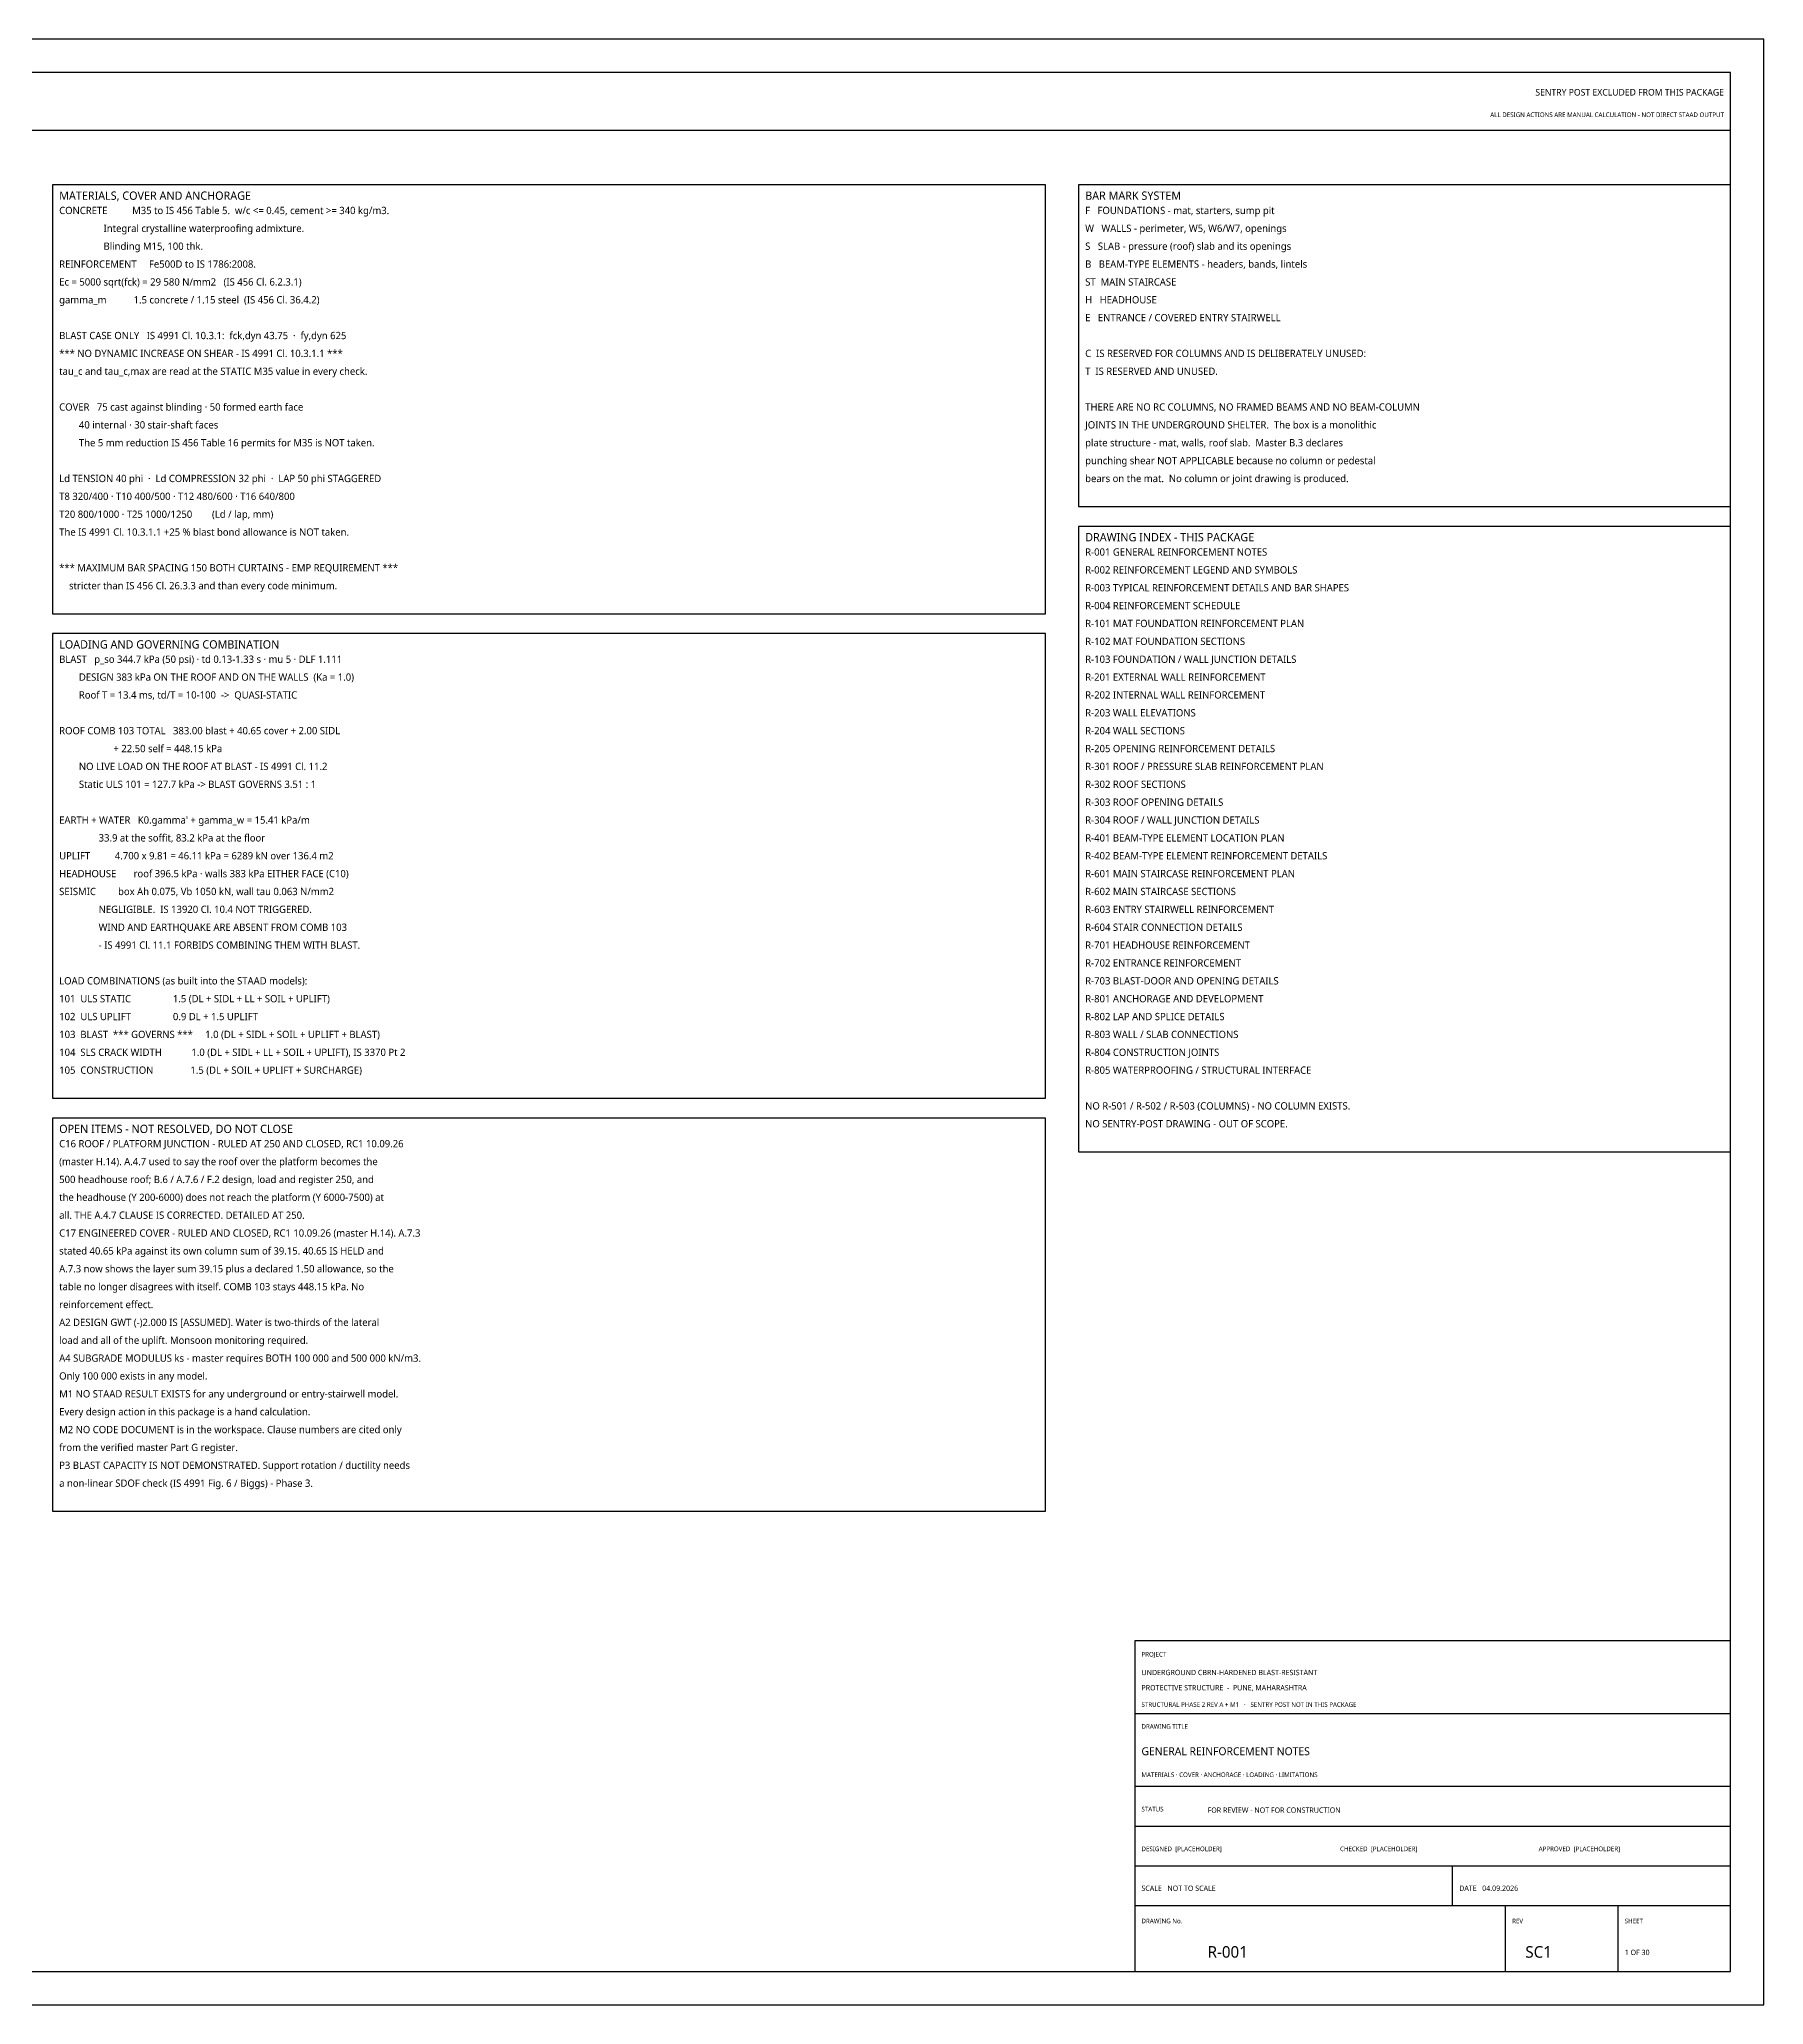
# Model space of a CAD drawing. Header units: millimetres. Extents: x 0 to 841, y 0 to 594.
# Drawn here: x 320 to 841, y 0 to 594 of the extents above; entities that cross this region are included whole.
import ezdxf
from ezdxf.enums import TextEntityAlignment as Align

# ---------------------------------------------------------------- set-up
doc = ezdxf.new("R2010")
doc.units = ezdxf.units.MM
for name, color, linetype in [('S-BLAST', 1, 'Continuous'), ('S-NOTE', 7, 'Continuous'), ('S-TITLE', 7, 'Continuous')]:
    doc.layers.add(name, color=color, linetype=linetype)
doc.styles.add('OpenSans', font='OpenSans-Regular.ttf')

msp = doc.modelspace()

# ---------------------------------------------------------------- linework, layer by layer
at = {"layer": 'S-TITLE'}
for p, q in [((10, 566.5), (831, 566.5)), ((651, 88), (831, 88)), ((651, 66), (831, 66)), ((651, 54), (831, 54)), ((651, 42), (831, 42)), ((747, 30), (747, 42)), ((651, 30), (831, 30)), ((763, 10), (763, 30)), ((797, 10), (797, 30))]:
    msp.add_line(p, q, dxfattribs=at)
for points in [[(0, 0), (841, 0), (841, 594), (0, 594)], [(10, 10), (831, 10), (831, 584), (10, 584)], [(324, 420.375), (624, 420.375), (624, 550), (324, 550)], [(634, 452.775), (831, 452.775), (831, 550), (634, 550)], [(634, 257.75), (831, 257.75), (831, 446.775), (634, 446.775)], [(324, 273.95), (624, 273.95), (624, 414.375), (324, 414.375)], [(324, 149.125), (624, 149.125), (624, 267.95), (324, 267.95)], [(651, 10), (831, 10), (831, 110), (651, 110)]]:
    msp.add_lwpolyline(points, close=True, dxfattribs=at)

# ---------------------------------------------------------------- texts
at = {"layer": 'S-BLAST', "style": 'OpenSans'}
for s, height, p in [('SENTRY POST EXCLUDED FROM THIS PACKAGE', 2, (829, 577)), ('ALL DESIGN ACTIONS ARE MANUAL CALCULATION - NOT DIRECT STAAD OUTPUT', 1.4, (829, 570.5))]:
    msp.add_text(s, height=height, dxfattribs=at).set_placement(p, align=Align.RIGHT)
msp.add_text('FOR REVIEW - NOT FOR CONSTRUCTION', height=1.6, dxfattribs=at).set_placement((673, 58))
at = {"layer": 'S-NOTE', "style": 'OpenSans'}
for s, p in [('CONCRETE          M35 to IS 456 Table 5.  w/c <= 0.45, cement >= 340 kg/m3.', (326, 541.175)), ('F   FOUNDATIONS - mat, starters, sump pit', (636, 541.175)), ('                  Integral crystalline waterproofing admixture.', (326, 535.775)), ('W   WALLS - perimeter, W5, W6/W7, openings', (636, 535.775)), ('                  Blinding M15, 100 thk.', (326, 530.375)), ('S   SLAB - pressure (roof) slab and its openings', (636, 530.375)), ('REINFORCEMENT     Fe500D to IS 1786:2008.', (326, 524.975)), ('B   BEAM-TYPE ELEMENTS - headers, bands, lintels', (636, 524.975)), ('Ec = 5000 sqrt(fck) = 29 580 N/mm2   (IS 456 Cl. 6.2.3.1)', (326, 519.575)), ('ST  MAIN STAIRCASE', (636, 519.575)), ('gamma_m           1.5 concrete / 1.15 steel  (IS 456 Cl. 36.4.2)', (326, 514.175)), ('H   HEADHOUSE', (636, 514.175)), ('E   ENTRANCE / COVERED ENTRY STAIRWELL', (636, 508.775)), ('BLAST CASE ONLY   IS 4991 Cl. 10.3.1:  fck,dyn 43.75  ·  fy,dyn 625', (326, 503.375)), ('*** NO DYNAMIC INCREASE ON SHEAR - IS 4991 Cl. 10.3.1.1 ***', (326, 497.975)), ('C  IS RESERVED FOR COLUMNS AND IS DELIBERATELY UNUSED:', (636, 497.975)), ('tau_c and tau_c,max are read at the STATIC M35 value in every check.', (326, 492.575)), ('T  IS RESERVED AND UNUSED.', (636, 492.575)), ('COVER   75 cast against blinding · 50 formed earth face', (326, 481.775)), ('THERE ARE NO RC COLUMNS, NO FRAMED BEAMS AND NO BEAM-COLUMN', (636, 481.775)), ('        40 internal · 30 stair-shaft faces', (326, 476.375)), ('JOINTS IN THE UNDERGROUND SHELTER.  The box is a monolithic', (636, 476.375)), ('        The 5 mm reduction IS 456 Table 16 permits for M35 is NOT taken.', (326, 470.975)), ('plate structure - mat, walls, roof slab.  Master B.3 declares', (636, 470.975)), ('punching shear NOT APPLICABLE because no column or pedestal', (636, 465.575)), ('Ld TENSION 40 phi  ·  Ld COMPRESSION 32 phi  ·  LAP 50 phi STAGGERED', (326, 460.175)), ('bears on the mat.  No column or joint drawing is produced.', (636, 460.175)), ('T8 320/400 · T10 400/500 · T12 480/600 · T16 640/800', (326, 454.775)), ('T20 800/1000 · T25 1000/1250        (Ld / lap, mm)', (326, 449.375)), ('The IS 4991 Cl. 10.3.1.1 +25 % blast bond allowance is NOT taken.', (326, 443.975)), ('R-001 GENERAL REINFORCEMENT NOTES', (636, 437.95)), ('*** MAXIMUM BAR SPACING 150 BOTH CURTAINS - EMP REQUIREMENT ***', (326, 433.175)), ('R-002 REINFORCEMENT LEGEND AND SYMBOLS', (636, 432.55)), ('    stricter than IS 456 Cl. 26.3.3 and than every code minimum.', (326, 427.775)), ('R-003 TYPICAL REINFORCEMENT DETAILS AND BAR SHAPES', (636, 427.15)), ('R-004 REINFORCEMENT SCHEDULE', (636, 421.75)), ('R-101 MAT FOUNDATION REINFORCEMENT PLAN', (636, 416.35)), ('R-102 MAT FOUNDATION SECTIONS', (636, 410.95)), ('BLAST   p_so 344.7 kPa (50 psi) · td 0.13-1.33 s · mu 5 · DLF 1.111', (326, 405.55)), ('R-103 FOUNDATION / WALL JUNCTION DETAILS', (636, 405.55)), ('        DESIGN 383 kPa ON THE ROOF AND ON THE WALLS  (Ka = 1.0)', (326, 400.15)), ('R-201 EXTERNAL WALL REINFORCEMENT', (636, 400.15)), ('        Roof T = 13.4 ms, td/T = 10-100  ->  QUASI-STATIC', (326, 394.75)), ('R-202 INTERNAL WALL REINFORCEMENT', (636, 394.75)), ('ROOF COMB 103 TOTAL   383.00 blast + 40.65 cover + 2.00 SIDL', (326, 383.95)), ('R-203 WALL ELEVATIONS', (636, 389.35)), ('R-204 WALL SECTIONS', (636, 383.95)), ('                      + 22.50 self = 448.15 kPa', (326, 378.55)), ('R-205 OPENING REINFORCEMENT DETAILS', (636, 378.55)), ('        NO LIVE LOAD ON THE ROOF AT BLAST - IS 4991 Cl. 11.2', (326, 373.15)), ('R-301 ROOF / PRESSURE SLAB REINFORCEMENT PLAN', (636, 373.15)), ('        Static ULS 101 = 127.7 kPa -> BLAST GOVERNS 3.51 : 1', (326, 367.75)), ('R-302 ROOF SECTIONS', (636, 367.75)), ('R-303 ROOF OPENING DETAILS', (636, 362.35)), ("EARTH + WATER   K0.gamma' + gamma_w = 15.41 kPa/m", (326, 356.95)), ('R-304 ROOF / WALL JUNCTION DETAILS', (636, 356.95)), ('                33.9 at the soffit, 83.2 kPa at the floor', (326, 351.55)), ('R-401 BEAM-TYPE ELEMENT LOCATION PLAN', (636, 351.55)), ('UPLIFT          4.700 x 9.81 = 46.11 kPa = 6289 kN over 136.4 m2', (326, 346.15)), ('R-402 BEAM-TYPE ELEMENT REINFORCEMENT DETAILS', (636, 346.15)), ('HEADHOUSE       roof 396.5 kPa · walls 383 kPa EITHER FACE (C10)', (326, 340.75)), ('R-601 MAIN STAIRCASE REINFORCEMENT PLAN', (636, 340.75)), ('SEISMIC         box Ah 0.075, Vb 1050 kN, wall tau 0.063 N/mm2', (326, 335.35)), ('R-602 MAIN STAIRCASE SECTIONS', (636, 335.35)), ('                WIND AND EARTHQUAKE ARE ABSENT FROM COMB 103', (326, 324.55)), ('                NEGLIGIBLE.  IS 13920 Cl. 10.4 NOT TRIGGERED.', (326, 329.95)), ('R-603 ENTRY STAIRWELL REINFORCEMENT', (636, 329.95)), ('R-604 STAIR CONNECTION DETAILS', (636, 324.55)), ('                - IS 4991 Cl. 11.1 FORBIDS COMBINING THEM WITH BLAST.', (326, 319.15)), ('R-701 HEADHOUSE REINFORCEMENT', (636, 319.15)), ('R-702 ENTRANCE REINFORCEMENT', (636, 313.75)), ('LOAD COMBINATIONS (as built into the STAAD models):', (326, 308.35)), ('R-703 BLAST-DOOR AND OPENING DETAILS', (636, 308.35)), ('101  ULS STATIC                 1.5 (DL + SIDL + LL + SOIL + UPLIFT)', (326, 302.95)), ('R-801 ANCHORAGE AND DEVELOPMENT', (636, 302.95)), ('102  ULS UPLIFT                 0.9 DL + 1.5 UPLIFT', (326, 297.55)), ('R-802 LAP AND SPLICE DETAILS', (636, 297.55)), ('103  BLAST  *** GOVERNS ***     1.0 (DL + SIDL + SOIL + UPLIFT + BLAST)', (326, 292.15)), ('R-803 WALL / SLAB CONNECTIONS', (636, 292.15)), ('104  SLS CRACK WIDTH            1.0 (DL + SIDL + LL + SOIL + UPLIFT), IS 3370 Pt 2', (326, 286.75)), ('R-804 CONSTRUCTION JOINTS', (636, 286.75)), ('105  CONSTRUCTION               1.5 (DL + SOIL + UPLIFT + SURCHARGE)', (326, 281.35)), ('R-805 WATERPROOFING / STRUCTURAL INTERFACE', (636, 281.35)), ('NO R-501 / R-502 / R-503 (COLUMNS) - NO COLUMN EXISTS.', (636, 270.55)), ('NO SENTRY-POST DRAWING - OUT OF SCOPE.', (636, 265.15)), ('(master H.14). A.4.7 used to say the roof over the platform becomes the', (326, 253.725)), ('C16 ROOF / PLATFORM JUNCTION - RULED AT 250 AND CLOSED, RC1 10.09.26', (326, 259.125)), ('500 headhouse roof; B.6 / A.7.6 / F.2 design, load and register 250, and', (326, 248.325)), ('the headhouse (Y 200-6000) does not reach the platform (Y 6000-7500) at', (326, 242.925)), ('all. THE A.4.7 CLAUSE IS CORRECTED. DETAILED AT 250.', (326, 237.525)), ('C17 ENGINEERED COVER - RULED AND CLOSED, RC1 10.09.26 (master H.14). A.7.3', (326, 232.125)), ('stated 40.65 kPa against its own column sum of 39.15. 40.65 IS HELD and', (326, 226.725)), ('A.7.3 now shows the layer sum 39.15 plus a declared 1.50 allowance, so the', (326, 221.325)), ('table no longer disagrees with itself. COMB 103 stays 448.15 kPa. No', (326, 215.925)), ('reinforcement effect.', (326, 210.525)), ('A2 DESIGN GWT (-)2.000 IS [ASSUMED]. Water is two-thirds of the lateral', (326, 205.125)), ('load and all of the uplift. Monsoon monitoring required.', (326, 199.725)), ('A4 SUBGRADE MODULUS ks - master requires BOTH 100 000 and 500 000 kN/m3.', (326, 194.325)), ('Only 100 000 exists in any model.', (326, 188.925)), ('M1 NO STAAD RESULT EXISTS for any underground or entry-stairwell model.', (326, 183.525)), ('Every design action in this package is a hand calculation.', (326, 178.125)), ('M2 NO CODE DOCUMENT is in the workspace. Clause numbers are cited only', (326, 172.725)), ('from the verified master Part G register.', (326, 167.325)), ('P3 BLAST CAPACITY IS NOT DEMONSTRATED. Support rotation / ductility needs', (326, 161.925)), ('a non-linear SDOF check (IS 4991 Fig. 6 / Biggs) - Phase 3.', (326, 156.525))]:
    msp.add_text(s, height=2.2, dxfattribs=at).set_placement(p)
at = {"layer": 'S-TITLE', "style": 'OpenSans'}
for s, height, p in [('MATERIALS, COVER AND ANCHORAGE', 2.5, (326, 545.5)), ('BAR MARK SYSTEM', 2.5, (636, 545.5)), ('DRAWING INDEX - THIS PACKAGE', 2.5, (636, 442.275)), ('LOADING AND GOVERNING COMBINATION', 2.5, (326, 409.875)), ('OPEN ITEMS - NOT RESOLVED, DO NOT CLOSE', 2.5, (326, 263.45)), ('PROJECT', 1.4, (653, 105.2)), ('UNDERGROUND CBRN-HARDENED BLAST-RESISTANT', 1.6, (653, 99.6)), ('PROTECTIVE STRUCTURE  -  PUNE, MAHARASHTRA', 1.6, (653, 95)), ('STRUCTURAL PHASE 2 REV A + M1   ·   SENTRY POST NOT IN THIS PACKAGE', 1.4, (653, 90)), ('DRAWING TITLE', 1.4, (653, 83.4)), ('GENERAL REINFORCEMENT NOTES', 2.4, (653, 75.4)), ('MATERIALS · COVER · ANCHORAGE · LOADING · LIMITATIONS', 1.4, (653, 68.8)), ('STATUS', 1.4, (653, 58.4)), ('DESIGNED  [PLACEHOLDER]', 1.4, (653, 46.4)), ('CHECKED  [PLACEHOLDER]', 1.4, (713, 46.4)), ('APPROVED  [PLACEHOLDER]', 1.4, (773, 46.4)), ('SCALE   NOT TO SCALE', 1.6, (653, 34.4)), ('DATE   04.09.2026', 1.6, (749, 34.4)), ('DRAWING No.', 1.4, (653, 24.6)), ('REV', 1.4, (765, 24.6)), ('SHEET', 1.4, (799, 24.6)), ('R-001', 3.5, (673, 14.2)), ('SC1', 3.5, (769, 14.2)), ('1 OF 30', 1.6, (799, 15))]:
    msp.add_text(s, height=height, dxfattribs=at).set_placement(p)

doc.saveas('drawing.dxf')
